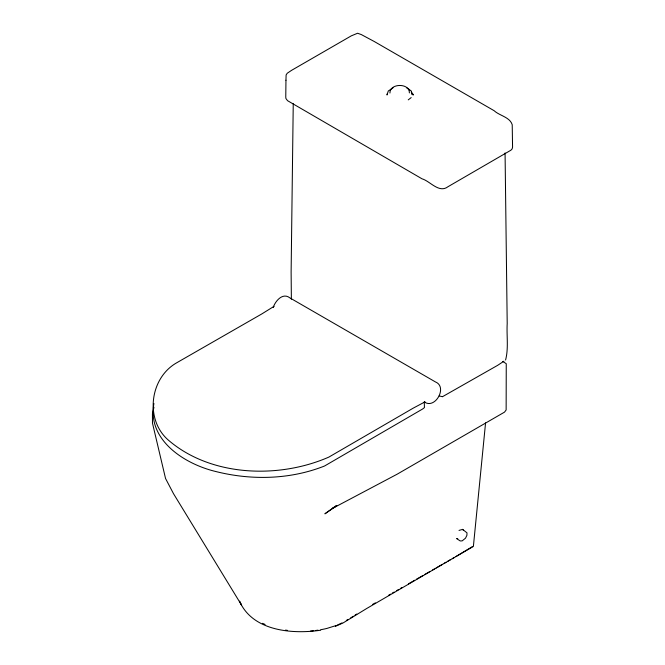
<?xml version="1.0" encoding="UTF-8"?>
<svg xmlns="http://www.w3.org/2000/svg" width="665" height="665" viewBox="0 0 665 665"><rect width="100%" height="100%" fill="white"/><g stroke="black" fill="none" stroke-linecap="round" stroke-linejoin="round"><path stroke-width="1" d="M293.248 103.682L291.12 272.085L291.37 299.225M389.931 93.034C389.69 83.108 409.673 82.826 409.382 92.901M485.566 422.907L473.38 546.447L366.573 608.575L343.34 622.797L335.343 626.397M153.914 403.514C147.065 440.105 184.538 463.962 215.427 471.427C251.187 480.512 290.106 479.664 324.578 465.99L422.657 408.983L424.436 407.579L424.287 401.768M153.947 407.263L152.435 413.838L152.484 423.164L165.543 478.484L173.507 493.688L241.412 604.892L239.508 601.143C252.584 631.168 292.243 634.377 320.646 630.229M387.321 93.599L386.988 95.004L388.26 91.022L393.048 87.763M505.583 360.023C508.708 348.211 506.489 335.592 507.204 323.506L505.068 152.967M472.158 546.755L455.841 556.605M503.962 361.17L497.736 365.285L442.616 396.623M411.17 97.597L408.252 99.875M335.634 506.09L324.894 513.821L336.756 505.691M336.69 505.608L332.409 508.459L397.121 474.212L504.511 412.134L506.14 409.973L506.256 363.705L502.773 361.452M350.713 617.876L353.315 616.231M355.052 615.133L356.789 614.036M346.315 620.42L348.078 619.406M372.624 604.427L375.309 602.889M388.726 595.175L390.521 594.144M392.308 593.114L394.096 592.091M396.781 590.545L398.576 589.514M400.363 588.492L402.15 587.461M408.418 583.862L414.677 580.262M416.473 579.232L422.732 575.632M424.528 574.602L429.898 571.518M432.574 569.98L434.37 568.949M436.157 567.918L442.425 564.319M444.212 563.288L445.999 562.266M447.794 561.235L450.479 559.689M452.267 558.667L454.054 557.636M337.13 625.183L341.918 622.964M459.016 530.421L462.624 529.373L466.996 532.856L466.905 535.317L465.483 538.209L462.15 540.894L460.213 540.936L456.606 538.575L457.761 538.592M336.34 625.474L326.914 628.425A65.32 37.706 0 0 1 320.771 629.705M442.491 396.722L439.183 395.916M285.501 630.104L287.38 630.345M425.018 401.86L413.148 408.185L328.876 457.088C278.693 479.083 210.223 476.847 167.655 439.499C144.879 418.908 149.949 378.393 176.167 363.098L261.719 313.988L274.005 306.357L273.265 307.222C275.518 300.863 282.791 292.243 289.923 297.912L435.467 381.943C447.828 386.93 435.251 409.432 424.519 402.067M262.55 623.329L265.086 624.46M406.498 87.672L411.153 90.872L412.308 94.812L412.042 93.433M408.385 88.728L409.648 90.274M412.175 93.383L413.439 94.937L411.269 92.144M462.624 529.373L463.314 530.296M318.02 630.154A65.32 37.706 0 0 1 315.243 630.536M313.381 630.752A65.32 37.706 0 0 1 310.547 631.019M285.958 80.232L285.775 97.115L285.933 98.536L287.563 100.689L422.001 178.802C430.18 181.163 439.008 193.573 448.002 186.707L510.936 150.19L512.133 148.894L512.565 147.173L512.216 124.721C509.897 117.032 499.423 115.718 494.128 110.698L374.245 41.496L361.311 34.572L357.571 33.25L351.311 35.843L291.594 70.324L287.238 73.25L286.116 74.97L285.958 80.232"/></g></svg>
